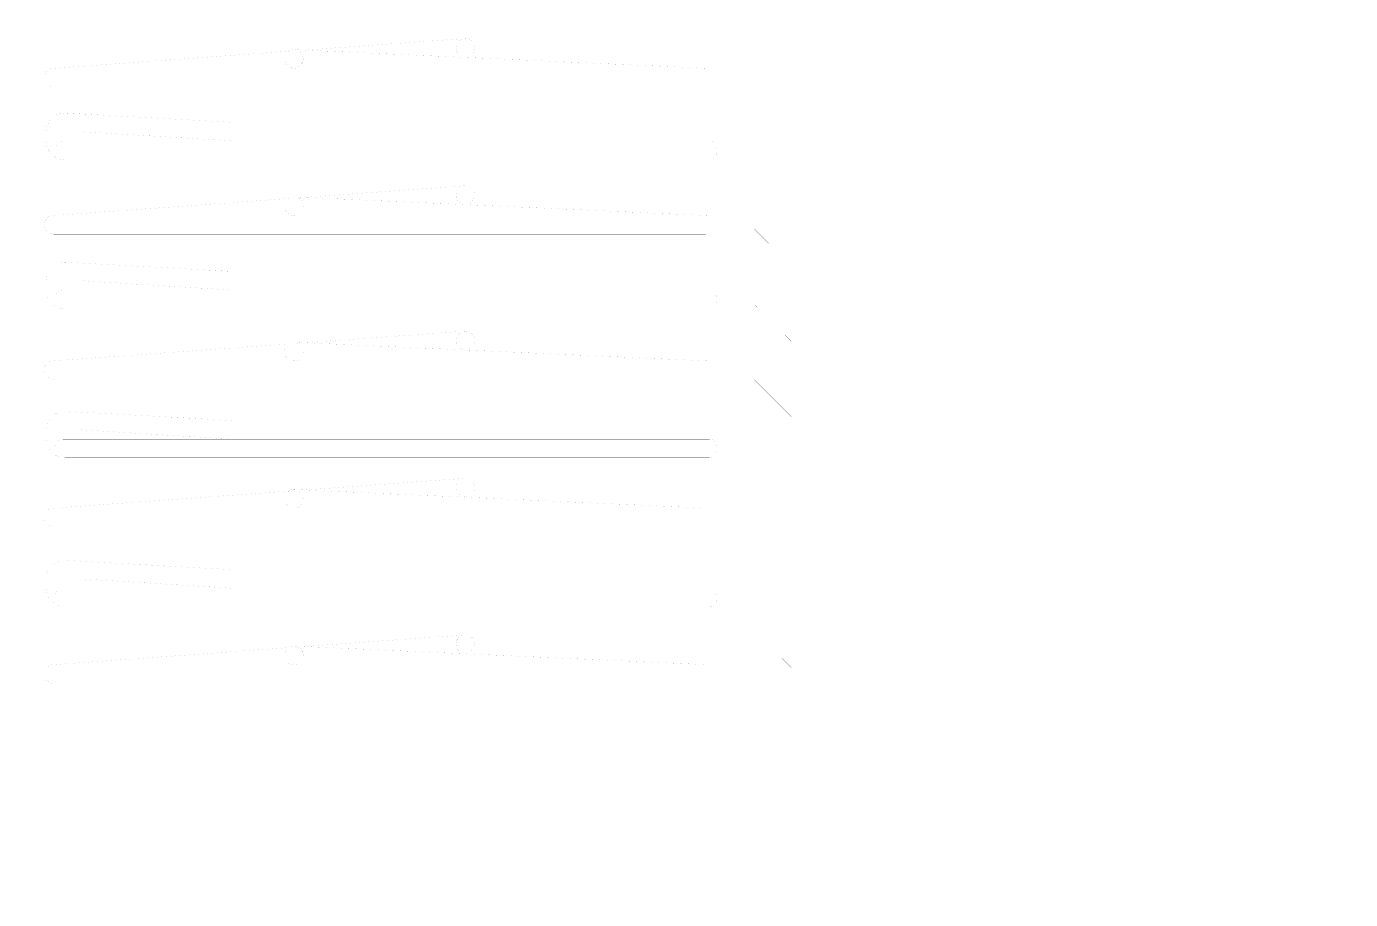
# Model space of a CAD drawing. Header units: millimetres. Extents: x -2171 to 1563, y -1758 to -1505.
# Drawn here: x 1389.996 to 1392.55, y -1603.844 to -1602.161 of the extents above; entities that cross this region are included whole.
import ezdxf

# ---------------------------------------------------------------- set-up
doc = ezdxf.new("R2010")
doc.units = ezdxf.units.MM
doc.linetypes.add('DOT', pattern=[0.025, 0, -0.025])
doc.layers.add('Tablet', color=7, linetype='Continuous', true_color=0x0180ff)
doc.layers.add('TEXT', color=20, linetype='Continuous', lineweight=13)
doc.styles.get("Standard").update_dxf_attribs({"font": 'tahoma.ttf'})

# ---------------------------------------------------------------- blocks, each defined once
blk = doc.blocks.new('PINAKAKI 1')
at = {"layer": 'TEXT', "insert": (16.1904, -12.3664), "char_height": 0.253906, "width": 1.267534, "attachment_point": 1}
blk.add_mtext('{\\fTahoma|b0|i0|c0|p34;\\H0.8x;\\C7; }', dxfattribs=at)

msp = doc.modelspace()

# ---------------------------------------------------------------- linework, layer by layer
at = {"layer": 'Tablet', "color": 96, "true_color": 0x018001, "const_width": 0.0000431}
for points in [[(1390.7079, -1592.7682), (1390.7079, -1603.5495), (1390.654, -1603.5495), (1390.654, -1592.7682)], [(1390.1598, -1592.9888), (1390.1598, -1603.5495), (1390.088, -1603.5495), (1390.088, -1592.9849)], [(1391.2739, -1592.989), (1391.2739, -1603.5495), (1391.202, -1603.5495), (1391.202, -1592.989)]]:
    msp.add_lwpolyline(points, dxfattribs=at)
at = {"layer": 'Tablet', "color": 150, "true_color": 0x0180ff}
msp.add_lwpolyline([(1391.3997, -1603.5495, 0.0000431, 0.0000431, 0), (1391.3997, -1593.3792, 0.0000431, 0.0000431, 0), (1392.4778, -1593.3792, 0.0000431, 0.0000431, 0), (1392.4778, -1593.4511, 0.0000431, 0.0000431, 0), (1391.4716, -1593.4511, 0.0000431, 0.0000431, 0), (1391.4716, -1603.5495, 0.0000431, 0.0000431, 0)], format="xyseb", close=True, dxfattribs=at)
at = {"layer": 'Tablet', "color": 96, "true_color": 0x018001}
for points in [[(1391.3997, -1602.1638, 0.0000431, 0.0000431, 0), (1391.4716, -1602.2356, 0.0000431, 0.0000431, 0)], [(1390.8427, -1602.1839, 0.0000431, 0.0000431, 0), (1390.5322, -1602.2063, 0.0000431, 0.0000431, 0)], [(1390.8606, -1602.2018, 0.0000431, 0.0000431, 0), (1390.8603, -1602.2053, 0.0000431, 0.0000431, 0), (1390.8593, -1602.2087, 0.0000431, 0.0000431, 0), (1390.8576, -1602.2118, 0.0000431, 0.0000431, 0), (1390.8554, -1602.2145, 0.0000431, 0.0000431, 0), (1390.8526, -1602.2168, 0.0000431, 0.0000431, 0), (1390.8495, -1602.2184, 0.0000431, 0.0000431, 0), (1390.8462, -1602.2195, 0.0000431, 0.0000431, 0), (1390.8427, -1602.2198, 0.0000431, 0.0000431, 0), (1390.8391, -1602.2195, 0.0000431, 0.0000431, 0), (1390.8358, -1602.2184, 0.0000431, 0.0000431, 0), (1390.8327, -1602.2168, 0.0000431, 0.0000431, 0), (1390.8299, -1602.2145, 0.0000431, 0.0000431, 0), (1390.8277, -1602.2118, 0.0000431, 0.0000431, 0), (1390.8261, -1602.2087, 0.0000431, 0.0000431, 0), (1390.825, -1602.2053, 0.0000431, 0.0000431, 0), (1390.8247, -1602.2018, 0.0000431, 0.0000431, 0), (1390.825, -1602.1983, 0.0000431, 0.0000431, 0), (1390.8261, -1602.195, 0.0000431, 0.0000431, 0), (1390.8277, -1602.1918, 0.0000431, 0.0000431, 0), (1390.8299, -1602.1891, 0.0000431, 0.0000431, 0), (1390.8327, -1602.1869, 0.0000431, 0.0000431, 0), (1390.8358, -1602.1852, 0.0000431, 0.0000431, 0), (1390.8391, -1602.1842, 0.0000431, 0.0000431, 0), (1390.8427, -1602.1839, 0.0000431, 0.0000431, 0), (1390.8462, -1602.1842, 0.0000431, 0.0000431, 0), (1390.8495, -1602.1852, 0.0000431, 0.0000431, 0), (1390.8526, -1602.1869, 0.0000431, 0.0000431, 0), (1390.8554, -1602.1891, 0.0000431, 0.0000431, 0), (1390.8576, -1602.1918, 0.0000431, 0.0000431, 0), (1390.8593, -1602.195, 0.0000431, 0.0000431, 0), (1390.8603, -1602.1983, 0.0000431, 0.0000431, 0), (1390.8606, -1602.2018, 0.0000431, 0.0000431, 0)], [(1391.4542, -1602.1698, 0.0000431, 0.0000431, 0), (1391.4716, -1602.1872, 0.0000431, 0.0000431, 0)], [(1390.5019, -1602.2085, 0.0000431, 0.0000431, 0), (1390.0484, -1602.2414, 0.0000431, 0.0000431, 0)], [(1390.53, -1602.2234, 0.0000431, 0.0000431, 0), (1390.5297, -1602.2269, 0.0000431, 0.0000431, 0), (1390.5286, -1602.2303, 0.0000431, 0.0000431, 0), (1390.527, -1602.2334, 0.0000431, 0.0000431, 0), (1390.5247, -1602.2361, 0.0000431, 0.0000431, 0), (1390.522, -1602.2383, 0.0000431, 0.0000431, 0), (1390.5189, -1602.24, 0.0000431, 0.0000431, 0), (1390.5155, -1602.241, 0.0000431, 0.0000431, 0), (1390.512, -1602.2414, 0.0000431, 0.0000431, 0), (1390.5085, -1602.241, 0.0000431, 0.0000431, 0), (1390.5052, -1602.24, 0.0000431, 0.0000431, 0), (1390.502, -1602.2383, 0.0000431, 0.0000431, 0), (1390.4993, -1602.2361, 0.0000431, 0.0000431, 0), (1390.4971, -1602.2334, 0.0000431, 0.0000431, 0), (1390.4954, -1602.2303, 0.0000431, 0.0000431, 0), (1390.4944, -1602.2269, 0.0000431, 0.0000431, 0), (1390.4941, -1602.2234, 0.0000431, 0.0000431, 0), (1390.4944, -1602.2199, 0.0000431, 0.0000431, 0), (1390.4954, -1602.2165, 0.0000431, 0.0000431, 0), (1390.4971, -1602.2134, 0.0000431, 0.0000431, 0), (1390.4993, -1602.2107, 0.0000431, 0.0000431, 0), (1390.502, -1602.2085, 0.0000431, 0.0000431, 0), (1390.5052, -1602.2068, 0.0000431, 0.0000431, 0), (1390.5085, -1602.2058, 0.0000431, 0.0000431, 0), (1390.512, -1602.2054, 0.0000431, 0.0000431, 0), (1390.5155, -1602.2058, 0.0000431, 0.0000431, 0), (1390.5189, -1602.2068, 0.0000431, 0.0000431, 0), (1390.522, -1602.2085, 0.0000431, 0.0000431, 0), (1390.5247, -1602.2107, 0.0000431, 0.0000431, 0), (1390.527, -1602.2134, 0.0000431, 0.0000431, 0), (1390.5286, -1602.2165, 0.0000431, 0.0000431, 0), (1390.5297, -1602.2199, 0.0000431, 0.0000431, 0), (1390.53, -1602.2234, 0.0000431, 0.0000431, 0)], [(1390.512, -1602.2054, 0.0000431, 0.0000431, 0), (1391.3098, -1602.2414, 0.0000431, 0.0000431, 0)], [(1391.4058, -1602.2182, 0.0000431, 0.0000431, 0), (1391.43, -1602.2424, 0.0000431, 0.0000431, 0)], [(1391.3997, -1602.2606, 0.0000431, 0.0000431, 0), (1391.4716, -1602.3324, 0.0000431, 0.0000431, 0)], [(1391.4421, -1602.2545, 0.0000431, 0.0000431, 0), (1391.4663, -1602.2787, 0.0000431, 0.0000431, 0)], [(1391.3997, -1602.309, 0.0000431, 0.0000431, 0), (1391.4179, -1602.3272, 0.0000431, 0.0000431, 0)], [(1390.052, -1602.3995, 0.0000431, 0.0000431, 0), (1390.052, -1602.3959, 0.0000431, 0.0000431, 0), (1390.0522, -1602.3934, 0.0000431, 0.0000431, 0), (1390.0529, -1602.391, 0.0000431, 0.0000431, 0), (1390.054, -1602.3887, 0.0000431, 0.0000431, 0), (1390.0554, -1602.3867, 0.0000431, 0.0000431, 0), (1390.0572, -1602.3849, 0.0000431, 0.0000431, 0), (1390.0592, -1602.3834, 0.0000431, 0.0000431, 0), (1390.0615, -1602.3824, 0.0000431, 0.0000431, 0), (1390.0639, -1602.3817, 0.0000431, 0.0000431, 0), (1390.0664, -1602.3815, 0.0000431, 0.0000431, 0), (1391.3134, -1602.3815, 0.0000431, 0.0000431, 0), (1391.3159, -1602.3817, 0.0000431, 0.0000431, 0), (1391.3184, -1602.3824, 0.0000431, 0.0000431, 0), (1391.3206, -1602.3834, 0.0000431, 0.0000431, 0), (1391.3227, -1602.3849, 0.0000431, 0.0000431, 0), (1391.3244, -1602.3867, 0.0000431, 0.0000431, 0), (1391.3259, -1602.3887, 0.0000431, 0.0000431, 0), (1391.3269, -1602.391, 0.0000431, 0.0000431, 0), (1391.3276, -1602.3934, 0.0000431, 0.0000431, 0), (1391.3278, -1602.3959, 0.0000431, 0.0000431, 0), (1391.3278, -1602.4031, 0.0000431, 0.0000431, 0), (1391.3276, -1602.4056, 0.0000431, 0.0000431, 0), (1391.3269, -1602.408, 0.0000431, 0.0000431, 0), (1391.3259, -1602.4103, 0.0000431, 0.0000431, 0), (1391.3244, -1602.4123, 0.0000431, 0.0000431, 0), (1391.3227, -1602.4141, 0.0000431, 0.0000431, 0), (1391.3206, -1602.4155, 0.0000431, 0.0000431, 0), (1391.3184, -1602.4166, 0.0000431, 0.0000431, 0), (1391.3159, -1602.4172, 0.0000431, 0.0000431, 0), (1391.3134, -1602.4175, 0.0000431, 0.0000431, 0), (1390.07, -1602.4175, 0.0000431, 0.0000431, 0), (1390.0638, -1602.4169, 0.0000431, 0.0000431, 0), (1390.0577, -1602.4153, 0.0000431, 0.0000431, 0), (1390.052, -1602.4126, 0.0000431, 0.0000431, 0), (1390.0469, -1602.409, 0.0000431, 0.0000431, 0), (1390.0425, -1602.4046, 0.0000431, 0.0000431, 0), (1390.0389, -1602.3995, 0.0000431, 0.0000431, 0), (1390.0362, -1602.3938, 0.0000431, 0.0000431, 0), (1390.0346, -1602.3878, 0.0000431, 0.0000431, 0), (1390.0341, -1602.3815, 0.0000431, 0.0000431, 0), (1390.0341, -1602.3635, 0.0000431, 0.0000431, 0), (1390.0346, -1602.3573, 0.0000431, 0.0000431, 0), (1390.0362, -1602.3513, 0.0000431, 0.0000431, 0), (1390.0389, -1602.3456, 0.0000431, 0.0000431, 0), (1390.0425, -1602.3404, 0.0000431, 0.0000431, 0), (1390.0469, -1602.336, 0.0000431, 0.0000431, 0), (1390.052, -1602.3324, 0.0000431, 0.0000431, 0), (1390.0577, -1602.3298, 0.0000431, 0.0000431, 0), (1390.0638, -1602.3282, 0.0000431, 0.0000431, 0), (1390.07, -1602.3276, 0.0000431, 0.0000431, 0), (1390.3934, -1602.3456, 0.0000431, 0.0000431, 0), (1390.3934, -1602.3815, 0.0000431, 0.0000431, 0), (1390.1023, -1602.3635, 0.0000431, 0.0000431, 0)], [(1391.43, -1602.3393, 0.0000431, 0.0000431, 0), (1391.4542, -1602.3635, 0.0000431, 0.0000431, 0)], [(1391.3997, -1602.3574, 0.0000431, 0.0000431, 0), (1391.4716, -1602.4293, 0.0000431, 0.0000431, 0)], [(1391.4663, -1602.3756, 0.0000431, 0.0000431, 0), (1391.4716, -1602.3809, 0.0000431, 0.0000431, 0)], [(1391.3997, -1602.4058, 0.0000431, 0.0000431, 0), (1391.4058, -1602.4119, 0.0000431, 0.0000431, 0)], [(1391.4179, -1602.424, 0.0000431, 0.0000431, 0), (1391.4421, -1602.4482, 0.0000431, 0.0000431, 0)], [(1390.8427, -1602.4678, 0.0000431, 0.0000431, 0), (1390.5322, -1602.4902, 0.0000431, 0.0000431, 0)], [(1390.8606, -1602.4857, 0.0000431, 0.0000431, 0), (1390.8603, -1602.4892, 0.0000431, 0.0000431, 0), (1390.8593, -1602.4926, 0.0000431, 0.0000431, 0), (1390.8576, -1602.4957, 0.0000431, 0.0000431, 0), (1390.8554, -1602.4984, 0.0000431, 0.0000431, 0), (1390.8526, -1602.5007, 0.0000431, 0.0000431, 0), (1390.8495, -1602.5023, 0.0000431, 0.0000431, 0), (1390.8462, -1602.5034, 0.0000431, 0.0000431, 0), (1390.8427, -1602.5037, 0.0000431, 0.0000431, 0), (1390.8391, -1602.5034, 0.0000431, 0.0000431, 0), (1390.8358, -1602.5023, 0.0000431, 0.0000431, 0), (1390.8327, -1602.5007, 0.0000431, 0.0000431, 0), (1390.8299, -1602.4984, 0.0000431, 0.0000431, 0), (1390.8277, -1602.4957, 0.0000431, 0.0000431, 0), (1390.8261, -1602.4926, 0.0000431, 0.0000431, 0), (1390.825, -1602.4892, 0.0000431, 0.0000431, 0), (1390.8247, -1602.4857, 0.0000431, 0.0000431, 0), (1390.825, -1602.4822, 0.0000431, 0.0000431, 0), (1390.8261, -1602.4789, 0.0000431, 0.0000431, 0), (1390.8277, -1602.4758, 0.0000431, 0.0000431, 0), (1390.8299, -1602.473, 0.0000431, 0.0000431, 0), (1390.8327, -1602.4708, 0.0000431, 0.0000431, 0), (1390.8358, -1602.4691, 0.0000431, 0.0000431, 0), (1390.8391, -1602.4681, 0.0000431, 0.0000431, 0), (1390.8427, -1602.4678, 0.0000431, 0.0000431, 0), (1390.8462, -1602.4681, 0.0000431, 0.0000431, 0), (1390.8495, -1602.4691, 0.0000431, 0.0000431, 0), (1390.8526, -1602.4708, 0.0000431, 0.0000431, 0), (1390.8554, -1602.473, 0.0000431, 0.0000431, 0), (1390.8576, -1602.4758, 0.0000431, 0.0000431, 0), (1390.8593, -1602.4789, 0.0000431, 0.0000431, 0), (1390.8603, -1602.4822, 0.0000431, 0.0000431, 0), (1390.8606, -1602.4857, 0.0000431, 0.0000431, 0)], [(1391.3997, -1602.4542, 0.0000431, 0.0000431, 0), (1391.4716, -1602.5261, 0.0000431, 0.0000431, 0)], [(1391.4542, -1602.4603, 0.0000431, 0.0000431, 0), (1391.4716, -1602.4777, 0.0000431, 0.0000431, 0)], [(1390.5019, -1602.4924, 0.0000431, 0.0000431, 0), (1390.0484, -1602.5253, 0.0000431, 0.0000431, 0)], [(1390.53, -1602.5073, 0.0000431, 0.0000431, 0), (1390.5297, -1602.5108, 0.0000431, 0.0000431, 0), (1390.5286, -1602.5142, 0.0000431, 0.0000431, 0), (1390.527, -1602.5173, 0.0000431, 0.0000431, 0), (1390.5247, -1602.52, 0.0000431, 0.0000431, 0), (1390.522, -1602.5222, 0.0000431, 0.0000431, 0), (1390.5189, -1602.5239, 0.0000431, 0.0000431, 0), (1390.5155, -1602.5249, 0.0000431, 0.0000431, 0), (1390.512, -1602.5253, 0.0000431, 0.0000431, 0), (1390.5085, -1602.5249, 0.0000431, 0.0000431, 0), (1390.5052, -1602.5239, 0.0000431, 0.0000431, 0), (1390.502, -1602.5222, 0.0000431, 0.0000431, 0), (1390.4993, -1602.52, 0.0000431, 0.0000431, 0), (1390.4971, -1602.5173, 0.0000431, 0.0000431, 0), (1390.4954, -1602.5142, 0.0000431, 0.0000431, 0), (1390.4944, -1602.5108, 0.0000431, 0.0000431, 0), (1390.4941, -1602.5073, 0.0000431, 0.0000431, 0), (1390.4944, -1602.5038, 0.0000431, 0.0000431, 0), (1390.4954, -1602.5004, 0.0000431, 0.0000431, 0), (1390.4971, -1602.4973, 0.0000431, 0.0000431, 0), (1390.4993, -1602.4946, 0.0000431, 0.0000431, 0), (1390.502, -1602.4924, 0.0000431, 0.0000431, 0), (1390.5052, -1602.4907, 0.0000431, 0.0000431, 0), (1390.5085, -1602.4897, 0.0000431, 0.0000431, 0), (1390.512, -1602.4893, 0.0000431, 0.0000431, 0), (1390.5155, -1602.4897, 0.0000431, 0.0000431, 0), (1390.5189, -1602.4907, 0.0000431, 0.0000431, 0), (1390.522, -1602.4924, 0.0000431, 0.0000431, 0), (1390.5247, -1602.4946, 0.0000431, 0.0000431, 0), (1390.527, -1602.4973, 0.0000431, 0.0000431, 0), (1390.5286, -1602.5004, 0.0000431, 0.0000431, 0), (1390.5297, -1602.5038, 0.0000431, 0.0000431, 0), (1390.53, -1602.5073, 0.0000431, 0.0000431, 0)], [(1390.512, -1602.4893, 0.0000431, 0.0000431, 0), (1391.3098, -1602.5253, 0.0000431, 0.0000431, 0)], [(1391.4058, -1602.5087, 0.0000431, 0.0000431, 0), (1391.43, -1602.5329, 0.0000431, 0.0000431, 0)], [(1391.3997, -1602.551, 0.0000431, 0.0000431, 0), (1391.4716, -1602.6229, 0.0000431, 0.0000431, 0)], [(1391.4421, -1602.545, 0.0000431, 0.0000431, 0), (1391.4663, -1602.5692, 0.0000431, 0.0000431, 0)], [(1391.3997, -1602.5994, 0.0000431, 0.0000431, 0), (1391.4179, -1602.6176, 0.0000431, 0.0000431, 0)], [(1390.052, -1602.687, 0.0000431, 0.0000431, 0), (1390.052, -1602.6834, 0.0000431, 0.0000431, 0), (1390.0522, -1602.6809, 0.0000431, 0.0000431, 0), (1390.0529, -1602.6785, 0.0000431, 0.0000431, 0), (1390.054, -1602.6762, 0.0000431, 0.0000431, 0), (1390.0554, -1602.6742, 0.0000431, 0.0000431, 0), (1390.0572, -1602.6724, 0.0000431, 0.0000431, 0), (1390.0592, -1602.6709, 0.0000431, 0.0000431, 0), (1390.0615, -1602.6699, 0.0000431, 0.0000431, 0), (1390.0639, -1602.6692, 0.0000431, 0.0000431, 0), (1390.0664, -1602.669, 0.0000431, 0.0000431, 0), (1391.3134, -1602.669, 0.0000431, 0.0000431, 0), (1391.3159, -1602.6692, 0.0000431, 0.0000431, 0), (1391.3184, -1602.6699, 0.0000431, 0.0000431, 0), (1391.3206, -1602.6709, 0.0000431, 0.0000431, 0), (1391.3227, -1602.6724, 0.0000431, 0.0000431, 0), (1391.3244, -1602.6742, 0.0000431, 0.0000431, 0), (1391.3259, -1602.6762, 0.0000431, 0.0000431, 0), (1391.3269, -1602.6785, 0.0000431, 0.0000431, 0), (1391.3276, -1602.6809, 0.0000431, 0.0000431, 0), (1391.3278, -1602.6834, 0.0000431, 0.0000431, 0), (1391.3278, -1602.6906, 0.0000431, 0.0000431, 0), (1391.3276, -1602.6931, 0.0000431, 0.0000431, 0), (1391.3269, -1602.6955, 0.0000431, 0.0000431, 0), (1391.3259, -1602.6978, 0.0000431, 0.0000431, 0), (1391.3244, -1602.6998, 0.0000431, 0.0000431, 0), (1391.3227, -1602.7016, 0.0000431, 0.0000431, 0), (1391.3206, -1602.703, 0.0000431, 0.0000431, 0), (1391.3184, -1602.7041, 0.0000431, 0.0000431, 0), (1391.3159, -1602.7047, 0.0000431, 0.0000431, 0), (1391.3134, -1602.705, 0.0000431, 0.0000431, 0), (1390.07, -1602.705, 0.0000431, 0.0000431, 0), (1390.0638, -1602.7044, 0.0000431, 0.0000431, 0), (1390.0577, -1602.7028, 0.0000431, 0.0000431, 0), (1390.052, -1602.7001, 0.0000431, 0.0000431, 0), (1390.0469, -1602.6965, 0.0000431, 0.0000431, 0), (1390.0425, -1602.6921, 0.0000431, 0.0000431, 0), (1390.0389, -1602.687, 0.0000431, 0.0000431, 0), (1390.0362, -1602.6813, 0.0000431, 0.0000431, 0), (1390.0346, -1602.6753, 0.0000431, 0.0000431, 0), (1390.0341, -1602.669, 0.0000431, 0.0000431, 0), (1390.0341, -1602.651, 0.0000431, 0.0000431, 0), (1390.0346, -1602.6448, 0.0000431, 0.0000431, 0), (1390.0362, -1602.6388, 0.0000431, 0.0000431, 0), (1390.0389, -1602.6331, 0.0000431, 0.0000431, 0), (1390.0425, -1602.6279, 0.0000431, 0.0000431, 0), (1390.0469, -1602.6235, 0.0000431, 0.0000431, 0), (1390.052, -1602.6199, 0.0000431, 0.0000431, 0), (1390.0577, -1602.6173, 0.0000431, 0.0000431, 0), (1390.0638, -1602.6157, 0.0000431, 0.0000431, 0), (1390.07, -1602.6151, 0.0000431, 0.0000431, 0), (1390.3934, -1602.6331, 0.0000431, 0.0000431, 0), (1390.3934, -1602.669, 0.0000431, 0.0000431, 0), (1390.1023, -1602.651, 0.0000431, 0.0000431, 0)], [(1391.3997, -1602.6478, 0.0000431, 0.0000431, 0), (1391.4716, -1602.7197, 0.0000431, 0.0000431, 0)], [(1391.43, -1602.6297, 0.0000431, 0.0000431, 0), (1391.4542, -1602.6539, 0.0000431, 0.0000431, 0)], [(1391.4663, -1602.666, 0.0000431, 0.0000431, 0), (1391.4716, -1602.6713, 0.0000431, 0.0000431, 0)], [(1391.3997, -1602.6963, 0.0000431, 0.0000431, 0), (1391.4058, -1602.7023, 0.0000431, 0.0000431, 0)], [(1391.4179, -1602.7144, 0.0000431, 0.0000431, 0), (1391.4421, -1602.7386, 0.0000431, 0.0000431, 0)], [(1390.8427, -1602.7481, 0.0000431, 0.0000431, 0), (1390.5322, -1602.7706, 0.0000431, 0.0000431, 0)], [(1390.8606, -1602.766, 0.0000431, 0.0000431, 0), (1390.8603, -1602.7696, 0.0000431, 0.0000431, 0), (1390.8593, -1602.7729, 0.0000431, 0.0000431, 0), (1390.8576, -1602.776, 0.0000431, 0.0000431, 0), (1390.8554, -1602.7788, 0.0000431, 0.0000431, 0), (1390.8526, -1602.781, 0.0000431, 0.0000431, 0), (1390.8495, -1602.7827, 0.0000431, 0.0000431, 0), (1390.8462, -1602.7837, 0.0000431, 0.0000431, 0), (1390.8427, -1602.784, 0.0000431, 0.0000431, 0), (1390.8391, -1602.7837, 0.0000431, 0.0000431, 0), (1390.8358, -1602.7827, 0.0000431, 0.0000431, 0), (1390.8327, -1602.781, 0.0000431, 0.0000431, 0), (1390.8299, -1602.7788, 0.0000431, 0.0000431, 0), (1390.8277, -1602.776, 0.0000431, 0.0000431, 0), (1390.8261, -1602.7729, 0.0000431, 0.0000431, 0), (1390.825, -1602.7696, 0.0000431, 0.0000431, 0), (1390.8247, -1602.766, 0.0000431, 0.0000431, 0), (1390.825, -1602.7625, 0.0000431, 0.0000431, 0), (1390.8261, -1602.7592, 0.0000431, 0.0000431, 0), (1390.8277, -1602.7561, 0.0000431, 0.0000431, 0), (1390.8299, -1602.7533, 0.0000431, 0.0000431, 0), (1390.8327, -1602.7511, 0.0000431, 0.0000431, 0), (1390.8358, -1602.7494, 0.0000431, 0.0000431, 0), (1390.8391, -1602.7484, 0.0000431, 0.0000431, 0), (1390.8427, -1602.7481, 0.0000431, 0.0000431, 0), (1390.8462, -1602.7484, 0.0000431, 0.0000431, 0), (1390.8495, -1602.7494, 0.0000431, 0.0000431, 0), (1390.8526, -1602.7511, 0.0000431, 0.0000431, 0), (1390.8554, -1602.7533, 0.0000431, 0.0000431, 0), (1390.8576, -1602.7561, 0.0000431, 0.0000431, 0), (1390.8593, -1602.7592, 0.0000431, 0.0000431, 0), (1390.8603, -1602.7625, 0.0000431, 0.0000431, 0), (1390.8606, -1602.766, 0.0000431, 0.0000431, 0)], [(1391.3997, -1602.7447, 0.0000431, 0.0000431, 0), (1391.4716, -1602.8165, 0.0000431, 0.0000431, 0)], [(1391.4542, -1602.7507, 0.0000431, 0.0000431, 0), (1391.4716, -1602.7681, 0.0000431, 0.0000431, 0)], [(1390.5019, -1602.7727, 0.0000431, 0.0000431, 0), (1390.0484, -1602.8056, 0.0000431, 0.0000431, 0)], [(1390.53, -1602.7876, 0.0000431, 0.0000431, 0), (1390.5297, -1602.7911, 0.0000431, 0.0000431, 0), (1390.5286, -1602.7945, 0.0000431, 0.0000431, 0), (1390.527, -1602.7976, 0.0000431, 0.0000431, 0), (1390.5247, -1602.8003, 0.0000431, 0.0000431, 0), (1390.522, -1602.8026, 0.0000431, 0.0000431, 0), (1390.5189, -1602.8042, 0.0000431, 0.0000431, 0), (1390.5155, -1602.8052, 0.0000431, 0.0000431, 0), (1390.512, -1602.8056, 0.0000431, 0.0000431, 0), (1390.5085, -1602.8052, 0.0000431, 0.0000431, 0), (1390.5052, -1602.8042, 0.0000431, 0.0000431, 0), (1390.502, -1602.8026, 0.0000431, 0.0000431, 0), (1390.4993, -1602.8003, 0.0000431, 0.0000431, 0), (1390.4971, -1602.7976, 0.0000431, 0.0000431, 0), (1390.4954, -1602.7945, 0.0000431, 0.0000431, 0), (1390.4944, -1602.7911, 0.0000431, 0.0000431, 0), (1390.4941, -1602.7876, 0.0000431, 0.0000431, 0), (1390.4944, -1602.7841, 0.0000431, 0.0000431, 0), (1390.4954, -1602.7807, 0.0000431, 0.0000431, 0), (1390.4971, -1602.7776, 0.0000431, 0.0000431, 0), (1390.4993, -1602.7749, 0.0000431, 0.0000431, 0), (1390.502, -1602.7727, 0.0000431, 0.0000431, 0), (1390.5052, -1602.771, 0.0000431, 0.0000431, 0), (1390.5085, -1602.77, 0.0000431, 0.0000431, 0), (1390.512, -1602.7696, 0.0000431, 0.0000431, 0), (1390.5155, -1602.77, 0.0000431, 0.0000431, 0), (1390.5189, -1602.771, 0.0000431, 0.0000431, 0), (1390.522, -1602.7727, 0.0000431, 0.0000431, 0), (1390.5247, -1602.7749, 0.0000431, 0.0000431, 0), (1390.527, -1602.7776, 0.0000431, 0.0000431, 0), (1390.5286, -1602.7807, 0.0000431, 0.0000431, 0), (1390.5297, -1602.7841, 0.0000431, 0.0000431, 0), (1390.53, -1602.7876, 0.0000431, 0.0000431, 0)], [(1390.512, -1602.7696, 0.0000431, 0.0000431, 0), (1391.3098, -1602.8056, 0.0000431, 0.0000431, 0)], [(1391.4058, -1602.7991, 0.0000431, 0.0000431, 0), (1391.43, -1602.8233, 0.0000431, 0.0000431, 0)], [(1391.3997, -1602.8415, 0.0000431, 0.0000431, 0), (1391.4716, -1602.9134, 0.0000431, 0.0000431, 0)], [(1391.4421, -1602.8355, 0.0000431, 0.0000431, 0), (1391.4663, -1602.8597, 0.0000431, 0.0000431, 0)], [(1390.052, -1602.9745, 0.0000431, 0.0000431, 0), (1390.052, -1602.9709, 0.0000431, 0.0000431, 0), (1390.0522, -1602.9684, 0.0000431, 0.0000431, 0), (1390.0529, -1602.966, 0.0000431, 0.0000431, 0), (1390.054, -1602.9637, 0.0000431, 0.0000431, 0), (1390.0554, -1602.9617, 0.0000431, 0.0000431, 0), (1390.0572, -1602.9599, 0.0000431, 0.0000431, 0), (1390.0592, -1602.9584, 0.0000431, 0.0000431, 0), (1390.0615, -1602.9574, 0.0000431, 0.0000431, 0), (1390.0639, -1602.9567, 0.0000431, 0.0000431, 0), (1390.0664, -1602.9565, 0.0000431, 0.0000431, 0), (1391.3134, -1602.9565, 0.0000431, 0.0000431, 0), (1391.3159, -1602.9567, 0.0000431, 0.0000431, 0), (1391.3184, -1602.9574, 0.0000431, 0.0000431, 0), (1391.3206, -1602.9584, 0.0000431, 0.0000431, 0), (1391.3227, -1602.9599, 0.0000431, 0.0000431, 0), (1391.3244, -1602.9617, 0.0000431, 0.0000431, 0), (1391.3259, -1602.9637, 0.0000431, 0.0000431, 0), (1391.3269, -1602.966, 0.0000431, 0.0000431, 0), (1391.3276, -1602.9684, 0.0000431, 0.0000431, 0), (1391.3278, -1602.9709, 0.0000431, 0.0000431, 0), (1391.3278, -1602.9781, 0.0000431, 0.0000431, 0), (1391.3276, -1602.9806, 0.0000431, 0.0000431, 0), (1391.3269, -1602.983, 0.0000431, 0.0000431, 0), (1391.3259, -1602.9853, 0.0000431, 0.0000431, 0), (1391.3244, -1602.9873, 0.0000431, 0.0000431, 0), (1391.3227, -1602.9891, 0.0000431, 0.0000431, 0), (1391.3206, -1602.9905, 0.0000431, 0.0000431, 0), (1391.3184, -1602.9916, 0.0000431, 0.0000431, 0), (1391.3159, -1602.9922, 0.0000431, 0.0000431, 0), (1391.3134, -1602.9925, 0.0000431, 0.0000431, 0), (1390.07, -1602.9925, 0.0000431, 0.0000431, 0), (1390.0638, -1602.9919, 0.0000431, 0.0000431, 0), (1390.0577, -1602.9903, 0.0000431, 0.0000431, 0), (1390.052, -1602.9876, 0.0000431, 0.0000431, 0), (1390.0469, -1602.984, 0.0000431, 0.0000431, 0), (1390.0425, -1602.9796, 0.0000431, 0.0000431, 0), (1390.0389, -1602.9745, 0.0000431, 0.0000431, 0), (1390.0362, -1602.9688, 0.0000431, 0.0000431, 0), (1390.0346, -1602.9628, 0.0000431, 0.0000431, 0), (1390.0341, -1602.9565, 0.0000431, 0.0000431, 0), (1390.0341, -1602.9385, 0.0000431, 0.0000431, 0), (1390.0346, -1602.9323, 0.0000431, 0.0000431, 0), (1390.0362, -1602.9263, 0.0000431, 0.0000431, 0), (1390.0389, -1602.9206, 0.0000431, 0.0000431, 0), (1390.0425, -1602.9154, 0.0000431, 0.0000431, 0), (1390.0469, -1602.911, 0.0000431, 0.0000431, 0), (1390.052, -1602.9074, 0.0000431, 0.0000431, 0), (1390.0577, -1602.9048, 0.0000431, 0.0000431, 0), (1390.0638, -1602.9032, 0.0000431, 0.0000431, 0), (1390.07, -1602.9026, 0.0000431, 0.0000431, 0), (1390.3934, -1602.9206, 0.0000431, 0.0000431, 0), (1390.3934, -1602.9565, 0.0000431, 0.0000431, 0), (1390.1023, -1602.9385, 0.0000431, 0.0000431, 0)], [(1391.3997, -1602.8899, 0.0000431, 0.0000431, 0), (1391.4179, -1602.9081, 0.0000431, 0.0000431, 0)], [(1391.43, -1602.9202, 0.0000431, 0.0000431, 0), (1391.4542, -1602.9444, 0.0000431, 0.0000431, 0)], [(1391.3997, -1602.9383, 0.0000431, 0.0000431, 0), (1391.4716, -1603.0102, 0.0000431, 0.0000431, 0)], [(1391.4663, -1602.9565, 0.0000431, 0.0000431, 0), (1391.4716, -1602.9618, 0.0000431, 0.0000431, 0)], [(1391.3997, -1602.9867, 0.0000431, 0.0000431, 0), (1391.4058, -1602.9928, 0.0000431, 0.0000431, 0)], [(1391.4179, -1603.0049, 0.0000431, 0.0000431, 0), (1391.4421, -1603.0291, 0.0000431, 0.0000431, 0)], [(1390.8427, -1603.032, 0.0000431, 0.0000431, 0), (1390.5322, -1603.0545, 0.0000431, 0.0000431, 0)], [(1390.8606, -1603.05, 0.0000431, 0.0000431, 0), (1390.8603, -1603.0535, 0.0000431, 0.0000431, 0), (1390.8593, -1603.0568, 0.0000431, 0.0000431, 0), (1390.8576, -1603.0599, 0.0000431, 0.0000431, 0), (1390.8554, -1603.0627, 0.0000431, 0.0000431, 0), (1390.8526, -1603.0649, 0.0000431, 0.0000431, 0), (1390.8495, -1603.0666, 0.0000431, 0.0000431, 0), (1390.8462, -1603.0676, 0.0000431, 0.0000431, 0), (1390.8427, -1603.0679, 0.0000431, 0.0000431, 0), (1390.8391, -1603.0676, 0.0000431, 0.0000431, 0), (1390.8358, -1603.0666, 0.0000431, 0.0000431, 0), (1390.8327, -1603.0649, 0.0000431, 0.0000431, 0), (1390.8299, -1603.0627, 0.0000431, 0.0000431, 0), (1390.8277, -1603.0599, 0.0000431, 0.0000431, 0), (1390.8261, -1603.0568, 0.0000431, 0.0000431, 0), (1390.825, -1603.0535, 0.0000431, 0.0000431, 0), (1390.8247, -1603.05, 0.0000431, 0.0000431, 0), (1390.825, -1603.0464, 0.0000431, 0.0000431, 0), (1390.8261, -1603.0431, 0.0000431, 0.0000431, 0), (1390.8277, -1603.04, 0.0000431, 0.0000431, 0), (1390.8299, -1603.0372, 0.0000431, 0.0000431, 0), (1390.8327, -1603.035, 0.0000431, 0.0000431, 0), (1390.8358, -1603.0334, 0.0000431, 0.0000431, 0), (1390.8391, -1603.0323, 0.0000431, 0.0000431, 0), (1390.8427, -1603.032, 0.0000431, 0.0000431, 0), (1390.8462, -1603.0323, 0.0000431, 0.0000431, 0), (1390.8495, -1603.0334, 0.0000431, 0.0000431, 0), (1390.8526, -1603.035, 0.0000431, 0.0000431, 0), (1390.8554, -1603.0372, 0.0000431, 0.0000431, 0), (1390.8576, -1603.04, 0.0000431, 0.0000431, 0), (1390.8593, -1603.0431, 0.0000431, 0.0000431, 0), (1390.8603, -1603.0464, 0.0000431, 0.0000431, 0), (1390.8606, -1603.05, 0.0000431, 0.0000431, 0)], [(1391.3997, -1603.0351, 0.0000431, 0.0000431, 0), (1391.4716, -1603.107, 0.0000431, 0.0000431, 0)], [(1390.5019, -1603.0567, 0.0000431, 0.0000431, 0), (1390.0484, -1603.0895, 0.0000431, 0.0000431, 0)], [(1390.53, -1603.0715, 0.0000431, 0.0000431, 0), (1390.5297, -1603.075, 0.0000431, 0.0000431, 0), (1390.5286, -1603.0784, 0.0000431, 0.0000431, 0), (1390.527, -1603.0815, 0.0000431, 0.0000431, 0), (1390.5247, -1603.0842, 0.0000431, 0.0000431, 0), (1390.522, -1603.0865, 0.0000431, 0.0000431, 0), (1390.5189, -1603.0881, 0.0000431, 0.0000431, 0), (1390.5155, -1603.0891, 0.0000431, 0.0000431, 0), (1390.512, -1603.0895, 0.0000431, 0.0000431, 0), (1390.5085, -1603.0891, 0.0000431, 0.0000431, 0), (1390.5052, -1603.0881, 0.0000431, 0.0000431, 0), (1390.502, -1603.0865, 0.0000431, 0.0000431, 0), (1390.4993, -1603.0842, 0.0000431, 0.0000431, 0), (1390.4971, -1603.0815, 0.0000431, 0.0000431, 0), (1390.4954, -1603.0784, 0.0000431, 0.0000431, 0), (1390.4944, -1603.075, 0.0000431, 0.0000431, 0), (1390.4941, -1603.0715, 0.0000431, 0.0000431, 0), (1390.4944, -1603.068, 0.0000431, 0.0000431, 0), (1390.4954, -1603.0646, 0.0000431, 0.0000431, 0), (1390.4971, -1603.0615, 0.0000431, 0.0000431, 0), (1390.4993, -1603.0588, 0.0000431, 0.0000431, 0), (1390.502, -1603.0566, 0.0000431, 0.0000431, 0), (1390.5052, -1603.0549, 0.0000431, 0.0000431, 0), (1390.5085, -1603.0539, 0.0000431, 0.0000431, 0), (1390.512, -1603.0535, 0.0000431, 0.0000431, 0), (1390.5155, -1603.0539, 0.0000431, 0.0000431, 0), (1390.5189, -1603.0549, 0.0000431, 0.0000431, 0), (1390.522, -1603.0566, 0.0000431, 0.0000431, 0), (1390.5247, -1603.0588, 0.0000431, 0.0000431, 0), (1390.527, -1603.0615, 0.0000431, 0.0000431, 0), (1390.5286, -1603.0646, 0.0000431, 0.0000431, 0), (1390.5297, -1603.068, 0.0000431, 0.0000431, 0), (1390.53, -1603.0715, 0.0000431, 0.0000431, 0)], [(1390.512, -1603.0535, 0.0000431, 0.0000431, 0), (1391.3098, -1603.0895, 0.0000431, 0.0000431, 0)], [(1391.4542, -1603.0412, 0.0000431, 0.0000431, 0), (1391.4716, -1603.0586, 0.0000431, 0.0000431, 0)], [(1391.4058, -1603.0896, 0.0000431, 0.0000431, 0), (1391.43, -1603.1138, 0.0000431, 0.0000431, 0)], [(1391.3997, -1603.1319, 0.0000431, 0.0000431, 0), (1391.4716, -1603.2038, 0.0000431, 0.0000431, 0)], [(1391.4421, -1603.1259, 0.0000431, 0.0000431, 0), (1391.4663, -1603.1501, 0.0000431, 0.0000431, 0)], [(1391.3997, -1603.1803, 0.0000431, 0.0000431, 0), (1391.4179, -1603.1985, 0.0000431, 0.0000431, 0)], [(1390.052, -1603.262, 0.0000431, 0.0000431, 0), (1390.052, -1603.2584, 0.0000431, 0.0000431, 0), (1390.0522, -1603.2559, 0.0000431, 0.0000431, 0), (1390.0529, -1603.2535, 0.0000431, 0.0000431, 0), (1390.054, -1603.2512, 0.0000431, 0.0000431, 0), (1390.0554, -1603.2492, 0.0000431, 0.0000431, 0), (1390.0572, -1603.2474, 0.0000431, 0.0000431, 0), (1390.0592, -1603.2459, 0.0000431, 0.0000431, 0), (1390.0615, -1603.2449, 0.0000431, 0.0000431, 0), (1390.0639, -1603.2442, 0.0000431, 0.0000431, 0), (1390.0664, -1603.244, 0.0000431, 0.0000431, 0), (1391.3134, -1603.244, 0.0000431, 0.0000431, 0), (1391.3159, -1603.2442, 0.0000431, 0.0000431, 0), (1391.3184, -1603.2449, 0.0000431, 0.0000431, 0), (1391.3206, -1603.2459, 0.0000431, 0.0000431, 0), (1391.3227, -1603.2474, 0.0000431, 0.0000431, 0), (1391.3244, -1603.2492, 0.0000431, 0.0000431, 0), (1391.3259, -1603.2512, 0.0000431, 0.0000431, 0), (1391.3269, -1603.2535, 0.0000431, 0.0000431, 0), (1391.3276, -1603.2559, 0.0000431, 0.0000431, 0), (1391.3278, -1603.2584, 0.0000431, 0.0000431, 0), (1391.3278, -1603.2656, 0.0000431, 0.0000431, 0), (1391.3276, -1603.2681, 0.0000431, 0.0000431, 0), (1391.3269, -1603.2705, 0.0000431, 0.0000431, 0), (1391.3259, -1603.2728, 0.0000431, 0.0000431, 0), (1391.3244, -1603.2748, 0.0000431, 0.0000431, 0), (1391.3227, -1603.2766, 0.0000431, 0.0000431, 0), (1391.3206, -1603.278, 0.0000431, 0.0000431, 0), (1391.3184, -1603.2791, 0.0000431, 0.0000431, 0), (1391.3159, -1603.2797, 0.0000431, 0.0000431, 0), (1391.3134, -1603.28, 0.0000431, 0.0000431, 0), (1390.07, -1603.28, 0.0000431, 0.0000431, 0), (1390.0638, -1603.2794, 0.0000431, 0.0000431, 0), (1390.0577, -1603.2778, 0.0000431, 0.0000431, 0), (1390.052, -1603.2751, 0.0000431, 0.0000431, 0), (1390.0469, -1603.2715, 0.0000431, 0.0000431, 0), (1390.0425, -1603.2671, 0.0000431, 0.0000431, 0), (1390.0389, -1603.262, 0.0000431, 0.0000431, 0), (1390.0362, -1603.2563, 0.0000431, 0.0000431, 0), (1390.0346, -1603.2503, 0.0000431, 0.0000431, 0), (1390.0341, -1603.244, 0.0000431, 0.0000431, 0), (1390.0341, -1603.226, 0.0000431, 0.0000431, 0), (1390.0346, -1603.2198, 0.0000431, 0.0000431, 0), (1390.0362, -1603.2138, 0.0000431, 0.0000431, 0), (1390.0389, -1603.2081, 0.0000431, 0.0000431, 0), (1390.0425, -1603.2029, 0.0000431, 0.0000431, 0), (1390.0469, -1603.1985, 0.0000431, 0.0000431, 0), (1390.052, -1603.1949, 0.0000431, 0.0000431, 0), (1390.0577, -1603.1923, 0.0000431, 0.0000431, 0), (1390.0638, -1603.1907, 0.0000431, 0.0000431, 0), (1390.07, -1603.1901, 0.0000431, 0.0000431, 0), (1390.3934, -1603.2081, 0.0000431, 0.0000431, 0), (1390.3934, -1603.244, 0.0000431, 0.0000431, 0), (1390.1023, -1603.226, 0.0000431, 0.0000431, 0)], [(1391.43, -1603.2106, 0.0000431, 0.0000431, 0), (1391.4542, -1603.2348, 0.0000431, 0.0000431, 0)], [(1391.3997, -1603.2288, 0.0000431, 0.0000431, 0), (1391.4716, -1603.3006, 0.0000431, 0.0000431, 0)], [(1391.4663, -1603.2469, 0.0000431, 0.0000431, 0), (1391.4716, -1603.2522, 0.0000431, 0.0000431, 0)], [(1391.3997, -1603.2772, 0.0000431, 0.0000431, 0), (1391.4058, -1603.2832, 0.0000431, 0.0000431, 0)], [(1391.4179, -1603.2953, 0.0000431, 0.0000431, 0), (1391.4421, -1603.3195, 0.0000431, 0.0000431, 0)], [(1390.8427, -1603.3339, 0.0000431, 0.0000431, 0), (1390.5322, -1603.3563, 0.0000431, 0.0000431, 0)], [(1390.8606, -1603.3518, 0.0000431, 0.0000431, 0), (1390.8603, -1603.3553, 0.0000431, 0.0000431, 0), (1390.8593, -1603.3587, 0.0000431, 0.0000431, 0), (1390.8576, -1603.3618, 0.0000431, 0.0000431, 0), (1390.8554, -1603.3645, 0.0000431, 0.0000431, 0), (1390.8526, -1603.3668, 0.0000431, 0.0000431, 0), (1390.8495, -1603.3684, 0.0000431, 0.0000431, 0), (1390.8462, -1603.3695, 0.0000431, 0.0000431, 0), (1390.8427, -1603.3698, 0.0000431, 0.0000431, 0), (1390.8391, -1603.3695, 0.0000431, 0.0000431, 0), (1390.8358, -1603.3684, 0.0000431, 0.0000431, 0), (1390.8327, -1603.3668, 0.0000431, 0.0000431, 0), (1390.8299, -1603.3645, 0.0000431, 0.0000431, 0), (1390.8277, -1603.3618, 0.0000431, 0.0000431, 0), (1390.8261, -1603.3587, 0.0000431, 0.0000431, 0), (1390.825, -1603.3553, 0.0000431, 0.0000431, 0), (1390.8247, -1603.3518, 0.0000431, 0.0000431, 0), (1390.825, -1603.3483, 0.0000431, 0.0000431, 0), (1390.8261, -1603.345, 0.0000431, 0.0000431, 0), (1390.8277, -1603.3418, 0.0000431, 0.0000431, 0), (1390.8299, -1603.3391, 0.0000431, 0.0000431, 0), (1390.8327, -1603.3369, 0.0000431, 0.0000431, 0), (1390.8358, -1603.3352, 0.0000431, 0.0000431, 0), (1390.8391, -1603.3342, 0.0000431, 0.0000431, 0), (1390.8427, -1603.3339, 0.0000431, 0.0000431, 0), (1390.8462, -1603.3342, 0.0000431, 0.0000431, 0), (1390.8495, -1603.3352, 0.0000431, 0.0000431, 0), (1390.8526, -1603.3369, 0.0000431, 0.0000431, 0), (1390.8554, -1603.3391, 0.0000431, 0.0000431, 0), (1390.8576, -1603.3418, 0.0000431, 0.0000431, 0), (1390.8593, -1603.345, 0.0000431, 0.0000431, 0), (1390.8603, -1603.3483, 0.0000431, 0.0000431, 0), (1390.8606, -1603.3518, 0.0000431, 0.0000431, 0)], [(1391.3997, -1603.3256, 0.0000431, 0.0000431, 0), (1391.4716, -1603.3974, 0.0000431, 0.0000431, 0)], [(1391.4542, -1603.3316, 0.0000431, 0.0000431, 0), (1391.4716, -1603.349, 0.0000431, 0.0000431, 0)], [(1390.5019, -1603.3585, 0.0000431, 0.0000431, 0), (1390.0484, -1603.3914, 0.0000431, 0.0000431, 0)], [(1390.53, -1603.3734, 0.0000431, 0.0000431, 0), (1390.5297, -1603.3769, 0.0000431, 0.0000431, 0), (1390.5286, -1603.3803, 0.0000431, 0.0000431, 0), (1390.527, -1603.3834, 0.0000431, 0.0000431, 0), (1390.5247, -1603.3861, 0.0000431, 0.0000431, 0), (1390.522, -1603.3883, 0.0000431, 0.0000431, 0), (1390.5189, -1603.39, 0.0000431, 0.0000431, 0), (1390.5155, -1603.391, 0.0000431, 0.0000431, 0), (1390.512, -1603.3914, 0.0000431, 0.0000431, 0), (1390.5085, -1603.391, 0.0000431, 0.0000431, 0), (1390.5052, -1603.39, 0.0000431, 0.0000431, 0), (1390.502, -1603.3883, 0.0000431, 0.0000431, 0), (1390.4993, -1603.3861, 0.0000431, 0.0000431, 0), (1390.4971, -1603.3834, 0.0000431, 0.0000431, 0), (1390.4954, -1603.3803, 0.0000431, 0.0000431, 0), (1390.4944, -1603.3769, 0.0000431, 0.0000431, 0), (1390.4941, -1603.3734, 0.0000431, 0.0000431, 0), (1390.4944, -1603.3699, 0.0000431, 0.0000431, 0), (1390.4954, -1603.3665, 0.0000431, 0.0000431, 0), (1390.4971, -1603.3634, 0.0000431, 0.0000431, 0), (1390.4993, -1603.3607, 0.0000431, 0.0000431, 0), (1390.502, -1603.3585, 0.0000431, 0.0000431, 0), (1390.5052, -1603.3568, 0.0000431, 0.0000431, 0), (1390.5085, -1603.3558, 0.0000431, 0.0000431, 0), (1390.512, -1603.3554, 0.0000431, 0.0000431, 0), (1390.5155, -1603.3558, 0.0000431, 0.0000431, 0), (1390.5189, -1603.3568, 0.0000431, 0.0000431, 0), (1390.522, -1603.3585, 0.0000431, 0.0000431, 0), (1390.5247, -1603.3607, 0.0000431, 0.0000431, 0), (1390.527, -1603.3634, 0.0000431, 0.0000431, 0), (1390.5286, -1603.3665, 0.0000431, 0.0000431, 0), (1390.5297, -1603.3699, 0.0000431, 0.0000431, 0), (1390.53, -1603.3734, 0.0000431, 0.0000431, 0)], [(1390.512, -1603.3554, 0.0000431, 0.0000431, 0), (1391.3098, -1603.3914, 0.0000431, 0.0000431, 0)], [(1391.4058, -1603.3801, 0.0000431, 0.0000431, 0), (1391.43, -1603.4043, 0.0000431, 0.0000431, 0)], [(1391.4421, -1603.4164, 0.0000431, 0.0000431, 0), (1391.4663, -1603.4406, 0.0000431, 0.0000431, 0)], [(1391.3997, -1603.4224, 0.0000431, 0.0000431, 0), (1391.4716, -1603.4943, 0.0000431, 0.0000431, 0)], [(1391.3997, -1603.4708, 0.0000431, 0.0000431, 0), (1391.4179, -1603.489, 0.0000431, 0.0000431, 0)], [(1391.3997, -1603.5192, 0.0000431, 0.0000431, 0), (1391.43, -1603.5495, 0.0000431, 0.0000431, 0)], [(1391.43, -1603.5011, 0.0000431, 0.0000431, 0), (1391.4542, -1603.5253, 0.0000431, 0.0000431, 0)], [(1391.4663, -1603.5374, 0.0000431, 0.0000431, 0), (1391.4716, -1603.5427, 0.0000431, 0.0000431, 0)], [(1392.5497, -1603.5495, 0.0000431, 0.0000431, 0), (1388.8122, -1603.5495, 0.0000431, 0.0000431, 0)]]:
    msp.add_lwpolyline(points, format="xyseb", dxfattribs=at)
for points in [[(1391.3062, -1602.2414, 0.0000431, 0.0000431, 0), (1390.0484, -1602.2414, 0.0000431, 0.0000431, 0), (1390.0449, -1602.2417, 0.0000431, 0.0000431, 0), (1390.0416, -1602.2427, 0.0000431, 0.0000431, 0), (1390.0385, -1602.2444, 0.0000431, 0.0000431, 0), (1390.0357, -1602.2466, 0.0000431, 0.0000431, 0), (1390.0335, -1602.2493, 0.0000431, 0.0000431, 0), (1390.0318, -1602.2525, 0.0000431, 0.0000431, 0), (1390.0308, -1602.2558, 0.0000431, 0.0000431, 0), (1390.0305, -1602.2593, 0.0000431, 0.0000431, 0), (1390.0308, -1602.2628, 0.0000431, 0.0000431, 0), (1390.0318, -1602.2662, 0.0000431, 0.0000431, 0), (1390.0335, -1602.2693, 0.0000431, 0.0000431, 0), (1390.0357, -1602.272, 0.0000431, 0.0000431, 0), (1390.0385, -1602.2743, 0.0000431, 0.0000431, 0), (1390.0416, -1602.2759, 0.0000431, 0.0000431, 0), (1390.0449, -1602.277, 0.0000431, 0.0000431, 0), (1390.0484, -1602.2773, 0.0000431, 0.0000431, 0), (1391.3062, -1602.2773, 0.0000431, 0.0000431, 0)], [(1391.3062, -1602.5253, 0.0000431, 0.0000431, 0), (1390.0484, -1602.5253, 0.0000431, 0.0000431, 0), (1390.0449, -1602.5256, 0.0000431, 0.0000431, 0), (1390.0416, -1602.5266, 0.0000431, 0.0000431, 0), (1390.0385, -1602.5283, 0.0000431, 0.0000431, 0), (1390.0357, -1602.5305, 0.0000431, 0.0000431, 0), (1390.0335, -1602.5333, 0.0000431, 0.0000431, 0), (1390.0318, -1602.5364, 0.0000431, 0.0000431, 0), (1390.0308, -1602.5397, 0.0000431, 0.0000431, 0), (1390.0305, -1602.5432, 0.0000431, 0.0000431, 0), (1390.0308, -1602.5467, 0.0000431, 0.0000431, 0), (1390.0318, -1602.5501, 0.0000431, 0.0000431, 0), (1390.0335, -1602.5532, 0.0000431, 0.0000431, 0), (1390.0357, -1602.5559, 0.0000431, 0.0000431, 0), (1390.0385, -1602.5582, 0.0000431, 0.0000431, 0), (1390.0416, -1602.5598, 0.0000431, 0.0000431, 0), (1390.0449, -1602.5609, 0.0000431, 0.0000431, 0), (1390.0484, -1602.5612, 0.0000431, 0.0000431, 0), (1391.3062, -1602.5612, 0.0000431, 0.0000431, 0)], [(1391.3062, -1602.8056, 0.0000431, 0.0000431, 0), (1390.0484, -1602.8056, 0.0000431, 0.0000431, 0), (1390.0449, -1602.8059, 0.0000431, 0.0000431, 0), (1390.0416, -1602.8069, 0.0000431, 0.0000431, 0), (1390.0385, -1602.8086, 0.0000431, 0.0000431, 0), (1390.0357, -1602.8108, 0.0000431, 0.0000431, 0), (1390.0335, -1602.8136, 0.0000431, 0.0000431, 0), (1390.0318, -1602.8167, 0.0000431, 0.0000431, 0), (1390.0308, -1602.82, 0.0000431, 0.0000431, 0), (1390.0305, -1602.8235, 0.0000431, 0.0000431, 0), (1390.0308, -1602.8271, 0.0000431, 0.0000431, 0), (1390.0318, -1602.8304, 0.0000431, 0.0000431, 0), (1390.0335, -1602.8335, 0.0000431, 0.0000431, 0), (1390.0357, -1602.8363, 0.0000431, 0.0000431, 0), (1390.0385, -1602.8385, 0.0000431, 0.0000431, 0), (1390.0416, -1602.8401, 0.0000431, 0.0000431, 0), (1390.0449, -1602.8412, 0.0000431, 0.0000431, 0), (1390.0484, -1602.8415, 0.0000431, 0.0000431, 0), (1391.3062, -1602.8415, 0.0000431, 0.0000431, 0)], [(1391.3062, -1603.0895, 0.0000431, 0.0000431, 0), (1390.0484, -1603.0895, 0.0000431, 0.0000431, 0), (1390.0449, -1603.0898, 0.0000431, 0.0000431, 0), (1390.0416, -1603.0909, 0.0000431, 0.0000431, 0), (1390.0385, -1603.0925, 0.0000431, 0.0000431, 0), (1390.0357, -1603.0947, 0.0000431, 0.0000431, 0), (1390.0335, -1603.0975, 0.0000431, 0.0000431, 0), (1390.0318, -1603.1006, 0.0000431, 0.0000431, 0), (1390.0308, -1603.1039, 0.0000431, 0.0000431, 0), (1390.0305, -1603.1075, 0.0000431, 0.0000431, 0), (1390.0308, -1603.111, 0.0000431, 0.0000431, 0), (1390.0318, -1603.1143, 0.0000431, 0.0000431, 0), (1390.0335, -1603.1174, 0.0000431, 0.0000431, 0), (1390.0357, -1603.1202, 0.0000431, 0.0000431, 0), (1390.0385, -1603.1224, 0.0000431, 0.0000431, 0), (1390.0416, -1603.1241, 0.0000431, 0.0000431, 0), (1390.0449, -1603.1251, 0.0000431, 0.0000431, 0), (1390.0484, -1603.1254, 0.0000431, 0.0000431, 0), (1391.3062, -1603.1254, 0.0000431, 0.0000431, 0)], [(1391.3062, -1603.3914, 0.0000431, 0.0000431, 0), (1390.0484, -1603.3914, 0.0000431, 0.0000431, 0), (1390.0449, -1603.3917, 0.0000431, 0.0000431, 0), (1390.0416, -1603.3927, 0.0000431, 0.0000431, 0), (1390.0385, -1603.3944, 0.0000431, 0.0000431, 0), (1390.0357, -1603.3966, 0.0000431, 0.0000431, 0), (1390.0335, -1603.3993, 0.0000431, 0.0000431, 0), (1390.0318, -1603.4025, 0.0000431, 0.0000431, 0), (1390.0308, -1603.4058, 0.0000431, 0.0000431, 0), (1390.0305, -1603.4093, 0.0000431, 0.0000431, 0), (1390.0308, -1603.4128, 0.0000431, 0.0000431, 0), (1390.0318, -1603.4162, 0.0000431, 0.0000431, 0), (1390.0335, -1603.4193, 0.0000431, 0.0000431, 0), (1390.0357, -1603.422, 0.0000431, 0.0000431, 0), (1390.0385, -1603.4243, 0.0000431, 0.0000431, 0), (1390.0416, -1603.4259, 0.0000431, 0.0000431, 0), (1390.0449, -1603.427, 0.0000431, 0.0000431, 0), (1390.0484, -1603.4273, 0.0000431, 0.0000431, 0), (1391.3062, -1603.4273, 0.0000431, 0.0000431, 0)]]:
    msp.add_lwpolyline(points, format="xyseb", close=True, dxfattribs=at)
at = {"layer": 'Tablet', "color": 96, "linetype": 'DOT', "true_color": 0x018001}
for points in [[(1392.5497, -1603.4057, 0.0000431, 0.0000431, 0), (1392.5497, -1603.456, 0.0000431, 0.0000431, 0)], [(1392.5497, -1603.4992, 0.0000431, 0.0000431, 0), (1392.5497, -1603.5854, 0.0000431, 0.0000431, 0)], [(1392.5497, -1603.6285, 0.0000431, 0.0000431, 0), (1392.5497, -1603.7148, 0.0000431, 0.0000431, 0)], [(1392.5497, -1603.7579, 0.0000431, 0.0000431, 0), (1392.5497, -1603.8442, 0.0000431, 0.0000431, 0)]]:
    msp.add_lwpolyline(points, format="xyseb", dxfattribs=at)

# ---------------------------------------------------------------- block references
at = {"linetype": 'Continuous'}
msp.add_blockref('PINAKAKI 1', (1373.8932, -1590.9913), dxfattribs=at)

doc.saveas('drawing.dxf')
